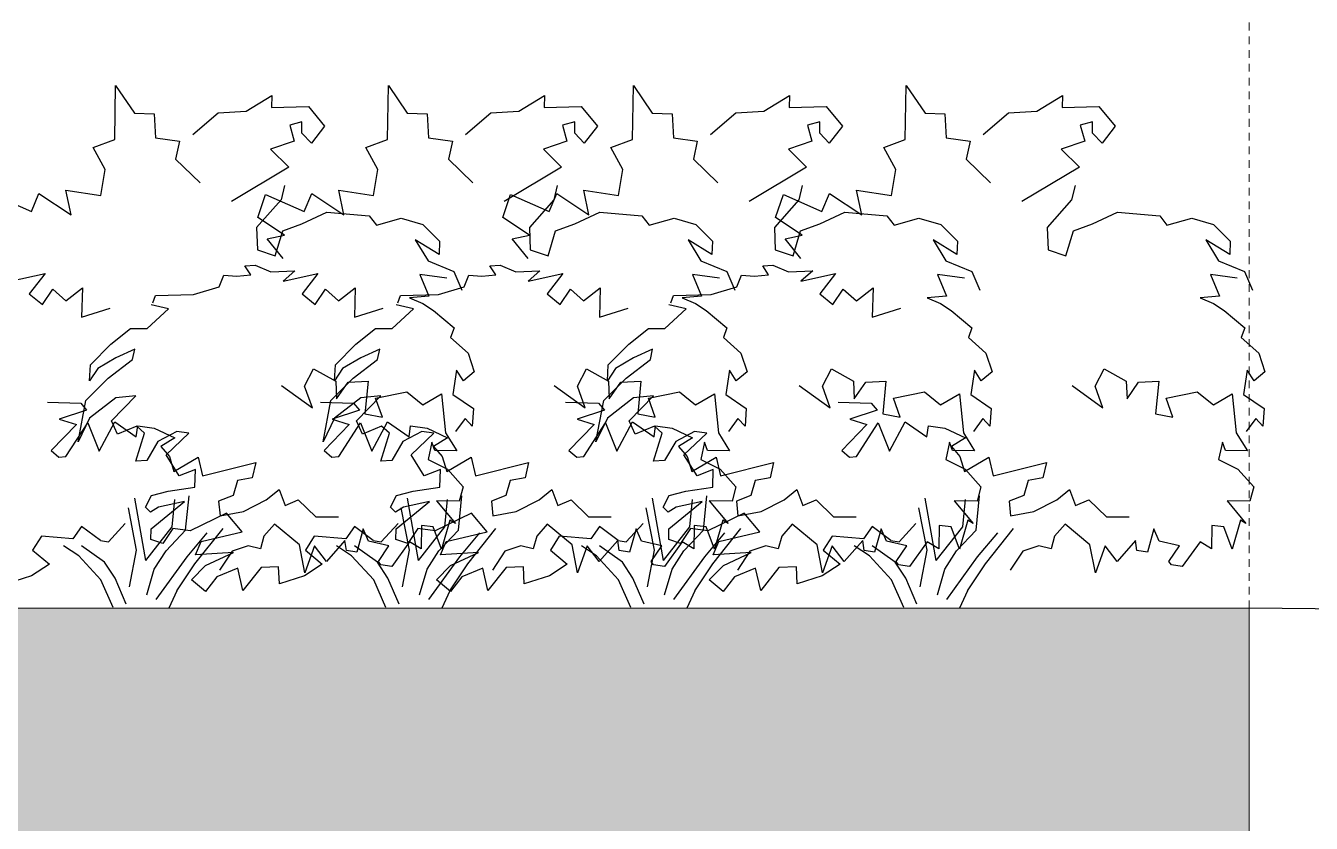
# Model space of a CAD drawing. Header units: millimetres. Extents: x 366 to 1555, y 702 to 1543.
# Drawn here: x 1043.45 to 1064.65, y 1403.75 to 1416.91 of the extents above; entities that cross this region are included whole.
import ezdxf

# ---------------------------------------------------------------- set-up
doc = ezdxf.new("R2010")
doc.units = ezdxf.units.MM
doc.linetypes.add('TRATTEGGIATA', pattern=[19.05, 12.7, -6.35])
for name, color, linetype, lineweight in [('1_CARTIGLIO', 7, 'Continuous', 9), ('6_ACQUEDOTTO', 152, 'Continuous', 30), ('6_SEZIONE MARCI', 30, 'Continuous', 30)]:
    doc.layers.add(name, color=color, linetype=linetype, lineweight=lineweight)
doc.layers.add('6_ERBA', color=92, linetype='Continuous')
doc.layers.add('PIANTE', color=96, linetype='Continuous')

msp = doc.modelspace()

# ---------------------------------------------------------------- hatches: boundary and pattern name
at = {"layer": '6_ERBA', "ltscale": 100, "transparency": 33554687}
h = msp.add_hatch(color=24, dxfattribs=at)
h.dxf.hatch_style = 1
h.paths.add_polyline_path([(1063.63088, 1407.30169), (1003.63088, 1407.30169), (1003.63088, 1399.00169), (1063.63088, 1399.00169)])

# ---------------------------------------------------------------- linework, layer by layer
at = {"layer": '1_CARTIGLIO', "linetype": 'TRATTEGGIATA', "ltscale": 0.01}
msp.add_lwpolyline([(1063.63088, 1407.30169), (1063.63088, 1459.00252)], dxfattribs=at)
at = {"layer": '1_CARTIGLIO', "ltscale": 100}
for points in [[(1063.63088, 1407.30169), (1003.63088, 1407.30169)], [(1063.63088, 1407.30169), (1063.63088, 1399.00169)]]:
    msp.add_lwpolyline(points, dxfattribs=at)
at = {"layer": '6_ACQUEDOTTO'}
msp.add_lwpolyline([(1063.63088, 1407.30169), (1063.63088, 1407.30169)], dxfattribs=at)
at = {"layer": '6_SEZIONE MARCI', "ltscale": 100}
msp.add_lwpolyline([(1093.63088, 1404.00169), (1093.63088, 1407.00169), (1063.63088, 1407.30169)], dxfattribs=at)
at = {"layer": 'PIANTE', "linetype": 'Continuous'}
for p, q in [((1044.91292, 1415.03253), (1044.92734, 1415.9284)), ((1044.92734, 1415.9284), (1045.23992, 1415.47131)), ((1049.41344, 1415.03253), (1049.42786, 1415.9284)), ((1049.42786, 1415.9284), (1049.74043, 1415.47131)), ((1053.455, 1415.03253), (1053.46942, 1415.9284)), ((1053.46942, 1415.9284), (1053.78199, 1415.47131)), ((1057.95552, 1415.03253), (1057.96994, 1415.9284)), ((1057.96994, 1415.9284), (1058.28251, 1415.47131)), ((1047.08244, 1415.50371), (1047.50403, 1415.76242)), ((1047.50403, 1415.76242), (1047.49909, 1415.56229)), ((1051.58295, 1415.50371), (1052.00455, 1415.76242)), ((1052.00455, 1415.76242), (1051.99961, 1415.56229)), ((1055.62452, 1415.50371), (1056.04611, 1415.76242)), ((1056.04611, 1415.76242), (1056.04117, 1415.56229)), ((1060.12503, 1415.50371), (1060.54663, 1415.76242)), ((1060.54663, 1415.76242), (1060.54168, 1415.56229)), ((1045.23992, 1415.47131), (1045.56691, 1415.45865)), ((1045.56691, 1415.45865), (1045.58823, 1415.06438)), ((1046.2002, 1415.11691), (1046.61825, 1415.47553)), ((1046.61825, 1415.47553), (1047.08244, 1415.50371)), ((1047.49909, 1415.56229), (1048.10835, 1415.57678)), ((1048.10835, 1415.57678), (1048.37549, 1415.25476)), ((1049.74043, 1415.47131), (1050.06742, 1415.45865)), ((1050.06742, 1415.45865), (1050.08875, 1415.06438)), ((1050.70071, 1415.11691), (1051.11877, 1415.47553)), ((1051.11877, 1415.47553), (1051.58295, 1415.50371)), ((1051.99961, 1415.56229), (1052.60886, 1415.57678)), ((1052.60886, 1415.57678), (1052.87601, 1415.25476)), ((1053.78199, 1415.47131), (1054.10899, 1415.45865)), ((1054.10899, 1415.45865), (1054.13031, 1415.06438)), ((1054.74228, 1415.11691), (1055.16033, 1415.47553)), ((1055.16033, 1415.47553), (1055.62452, 1415.50371)), ((1056.04117, 1415.56229), (1056.65043, 1415.57678)), ((1056.65043, 1415.57678), (1056.91757, 1415.25476)), ((1058.28251, 1415.47131), (1058.6095, 1415.45865)), ((1058.6095, 1415.45865), (1058.63083, 1415.06438)), ((1059.24279, 1415.11691), (1059.66085, 1415.47553)), ((1059.66085, 1415.47553), (1060.12503, 1415.50371)), ((1060.54168, 1415.56229), (1061.15094, 1415.57678)), ((1061.15094, 1415.57678), (1061.41809, 1415.25476)), ((1048.00195, 1415.32798), (1047.8008, 1415.26941)), ((1047.8008, 1415.26941), (1047.87264, 1415.00581)), ((1048.00195, 1415.1376), (1048.00195, 1415.32798)), ((1048.37549, 1415.25476), (1048.15998, 1414.97651)), ((1052.50246, 1415.32798), (1052.30132, 1415.26941)), ((1052.30132, 1415.26941), (1052.37315, 1415.00581)), ((1052.50246, 1415.1376), (1052.50246, 1415.32798)), ((1052.87601, 1415.25476), (1052.6605, 1414.97651)), ((1056.54402, 1415.32798), (1056.34288, 1415.26941)), ((1056.34288, 1415.26941), (1056.41472, 1415.00581)), ((1056.54402, 1415.1376), (1056.54402, 1415.32798)), ((1056.91757, 1415.25476), (1056.70206, 1414.97651)), ((1061.04454, 1415.32798), (1060.8434, 1415.26941)), ((1060.8434, 1415.26941), (1060.91523, 1415.00581)), ((1061.04454, 1415.1376), (1061.04454, 1415.32798)), ((1061.41809, 1415.25476), (1061.20258, 1414.97651)), ((1044.55696, 1414.90174), (1044.91292, 1415.03253)), ((1045.58823, 1415.06438), (1045.98289, 1415.00933)), ((1048.15998, 1414.97651), (1048.00195, 1415.1376)), ((1049.05747, 1414.90174), (1049.41344, 1415.03253)), ((1050.08875, 1415.06438), (1050.48341, 1415.00933)), ((1052.6605, 1414.97651), (1052.50246, 1415.1376)), ((1053.09903, 1414.90174), (1053.455, 1415.03253)), ((1054.13031, 1415.06438), (1054.52497, 1415.00933)), ((1056.70206, 1414.97651), (1056.54402, 1415.1376)), ((1057.59955, 1414.90174), (1057.95552, 1415.03253)), ((1058.63083, 1415.06438), (1059.02549, 1415.00933)), ((1061.20258, 1414.97651), (1061.04454, 1415.1376)), ((1044.75564, 1414.53891), (1044.55696, 1414.90174)), ((1045.98289, 1415.00933), (1045.91868, 1414.71291)), ((1047.87264, 1415.00581), (1047.48472, 1414.874)), ((1047.48472, 1414.874), (1047.78643, 1414.58112)), ((1049.25615, 1414.53891), (1049.05747, 1414.90174)), ((1050.48341, 1415.00933), (1050.4192, 1414.71291)), ((1052.37315, 1415.00581), (1051.98524, 1414.874)), ((1051.98524, 1414.874), (1052.28695, 1414.58112)), ((1053.29771, 1414.53891), (1053.09903, 1414.90174)), ((1054.52497, 1415.00933), (1054.46076, 1414.71291)), ((1056.41472, 1415.00581), (1056.0268, 1414.874)), ((1056.0268, 1414.874), (1056.32851, 1414.58112)), ((1057.79823, 1414.53891), (1057.59955, 1414.90174)), ((1059.02549, 1415.00933), (1058.96128, 1414.71291)), ((1060.91523, 1415.00581), (1060.52731, 1414.874)), ((1060.52731, 1414.874), (1060.82903, 1414.58112)), ((1045.91868, 1414.71291), (1046.32097, 1414.31752)), ((1050.4192, 1414.71291), (1050.82149, 1414.31752)), ((1054.46076, 1414.71291), (1054.86305, 1414.31752)), ((1058.96128, 1414.71291), (1059.36356, 1414.31752)), ((1044.6831, 1414.11249), (1044.75564, 1414.53891)), ((1047.78643, 1414.58112), (1046.83819, 1414.00998)), ((1049.18361, 1414.11249), (1049.25615, 1414.53891)), ((1052.28695, 1414.58112), (1051.33871, 1414.00998)), ((1053.22517, 1414.11249), (1053.29771, 1414.53891)), ((1056.32851, 1414.58112), (1055.38027, 1414.00998)), ((1057.72569, 1414.11249), (1057.79823, 1414.53891)), ((1060.82903, 1414.58112), (1059.88079, 1414.00998)), ((1044.19461, 1413.79032), (1044.10841, 1414.20036)), ((1044.10841, 1414.20036), (1044.6831, 1414.11249)), ((1047.7146, 1414.27358), (1047.65713, 1414.03928)), ((1048.69513, 1413.79032), (1048.60892, 1414.20036)), ((1048.60892, 1414.20036), (1049.18361, 1414.11249)), ((1052.21511, 1414.27358), (1052.15764, 1414.03928)), ((1052.73669, 1413.79032), (1052.65048, 1414.20036)), ((1052.65048, 1414.20036), (1053.22517, 1414.11249)), ((1056.25668, 1414.27358), (1056.19921, 1414.03928)), ((1057.2372, 1413.79032), (1057.151, 1414.20036)), ((1057.151, 1414.20036), (1057.72569, 1414.11249)), ((1060.75719, 1414.27358), (1060.69972, 1414.03928)), ((1042.90155, 1414.12714), (1043.53873, 1413.847)), ((1043.53873, 1413.847), (1043.6629, 1414.14232)), ((1043.6629, 1414.14232), (1044.19461, 1413.79032)), ((1047.65713, 1414.03928), (1047.25484, 1413.58529)), ((1047.27276, 1413.74638), (1047.40207, 1414.12714)), ((1047.40207, 1414.12714), (1048.03924, 1413.847)), ((1048.03924, 1413.847), (1048.16341, 1414.14232)), ((1048.16341, 1414.14232), (1048.69513, 1413.79032)), ((1051.31432, 1413.74638), (1051.44363, 1414.12714)), ((1051.44363, 1414.12714), (1052.0808, 1413.847)), ((1052.15764, 1414.03928), (1051.75536, 1413.58529)), ((1052.0808, 1413.847), (1052.20498, 1414.14232)), ((1052.20498, 1414.14232), (1052.73669, 1413.79032)), ((1056.19921, 1414.03928), (1055.79692, 1413.58529)), ((1055.81484, 1413.74638), (1055.94415, 1414.12714)), ((1055.94415, 1414.12714), (1056.58132, 1413.847)), ((1056.58132, 1413.847), (1056.70549, 1414.14232)), ((1056.70549, 1414.14232), (1057.2372, 1413.79032)), ((1060.69972, 1414.03928), (1060.29744, 1413.58529)), ((1048.00195, 1413.64387), (1048.41465, 1413.83855)), ((1048.41465, 1413.83855), (1049.11002, 1413.77527)), ((1049.11002, 1413.77527), (1049.23006, 1413.62339)), ((1052.50246, 1413.64387), (1052.91516, 1413.83855)), ((1052.91516, 1413.83855), (1053.61054, 1413.77527)), ((1053.61054, 1413.77527), (1053.73058, 1413.62339)), ((1056.54402, 1413.64387), (1056.95673, 1413.83855)), ((1056.95673, 1413.83855), (1057.6521, 1413.77527)), ((1057.6521, 1413.77527), (1057.77214, 1413.62339)), ((1061.04454, 1413.64387), (1061.45724, 1413.83855)), ((1061.45724, 1413.83855), (1062.15262, 1413.77527)), ((1062.15262, 1413.77527), (1062.27265, 1413.62339)), ((1047.25484, 1413.58529), (1047.2681, 1413.21415)), ((1047.71225, 1413.45463), (1047.27276, 1413.74638)), ((1047.68586, 1413.52672), (1048.00195, 1413.64387)), ((1049.23006, 1413.62339), (1049.63983, 1413.7373)), ((1049.63983, 1413.7373), (1049.99865, 1413.633)), ((1049.99865, 1413.633), (1050.27313, 1413.35759)), ((1051.75381, 1413.45463), (1051.31432, 1413.74638)), ((1051.75536, 1413.58529), (1051.76862, 1413.21415)), ((1052.18638, 1413.52672), (1052.50246, 1413.64387)), ((1053.73058, 1413.62339), (1054.14035, 1413.7373)), ((1054.14035, 1413.7373), (1054.49916, 1413.633)), ((1054.49916, 1413.633), (1054.77364, 1413.35759)), ((1055.79692, 1413.58529), (1055.81018, 1413.21415)), ((1056.25433, 1413.45463), (1055.81484, 1413.74638)), ((1056.22794, 1413.52672), (1056.54402, 1413.64387)), ((1057.77214, 1413.62339), (1058.18191, 1413.7373)), ((1058.18191, 1413.7373), (1058.54073, 1413.633)), ((1058.54073, 1413.633), (1058.81521, 1413.35759)), ((1060.29744, 1413.58529), (1060.3107, 1413.21415)), ((1060.72846, 1413.52672), (1061.04454, 1413.64387)), ((1062.27265, 1413.62339), (1062.68243, 1413.7373)), ((1062.68243, 1413.7373), (1063.04124, 1413.633)), ((1063.04124, 1413.633), (1063.31572, 1413.35759)), ((1047.4308, 1413.39492), (1047.71225, 1413.45463)), ((1047.69155, 1413.0707), (1047.4308, 1413.39492)), ((1047.56198, 1413.11711), (1047.68586, 1413.52672)), ((1050.26485, 1413.13821), (1049.87163, 1413.37869)), ((1049.87163, 1413.37869), (1050.08253, 1413.03447)), ((1050.27313, 1413.35759), (1050.26485, 1413.13821)), ((1051.47237, 1413.39492), (1051.75381, 1413.45463)), ((1051.73312, 1413.0707), (1051.47237, 1413.39492)), ((1052.0625, 1413.11711), (1052.18638, 1413.52672)), ((1054.76536, 1413.13821), (1054.37215, 1413.37869)), ((1054.37215, 1413.37869), (1054.58305, 1413.03447)), ((1054.77364, 1413.35759), (1054.76536, 1413.13821)), ((1055.97288, 1413.39492), (1056.25433, 1413.45463)), ((1056.23363, 1413.0707), (1055.97288, 1413.39492)), ((1056.10406, 1413.11711), (1056.22794, 1413.52672)), ((1058.80693, 1413.13821), (1058.41371, 1413.37869)), ((1058.41371, 1413.37869), (1058.62461, 1413.03447)), ((1058.81521, 1413.35759), (1058.80693, 1413.13821)), ((1060.60458, 1413.11711), (1060.72846, 1413.52672)), ((1063.30744, 1413.13821), (1062.91423, 1413.37869)), ((1062.91423, 1413.37869), (1063.12513, 1413.03447)), ((1063.31572, 1413.35759), (1063.30744, 1413.13821)), ((1047.2681, 1413.21415), (1047.56198, 1413.11711)), ((1051.76862, 1413.21415), (1052.0625, 1413.11711)), ((1055.81018, 1413.21415), (1056.10406, 1413.11711)), ((1060.3107, 1413.21415), (1060.60458, 1413.11711)), ((1047.0624, 1412.95257), (1047.23004, 1412.96101)), ((1047.1576, 1412.80491), (1047.0624, 1412.95257)), ((1047.23004, 1412.96101), (1047.48831, 1412.85307)), ((1050.08253, 1413.03447), (1050.50906, 1412.85975)), ((1051.10396, 1412.95257), (1051.2716, 1412.96101)), ((1051.19916, 1412.80491), (1051.10396, 1412.95257)), ((1051.2716, 1412.96101), (1051.52987, 1412.85307)), ((1054.58305, 1413.03447), (1055.00957, 1412.85975)), ((1055.60448, 1412.95257), (1055.77212, 1412.96101)), ((1055.69968, 1412.80491), (1055.60448, 1412.95257)), ((1055.77212, 1412.96101), (1056.03039, 1412.85307)), ((1058.62461, 1413.03447), (1059.05114, 1412.85975)), ((1063.12513, 1413.03447), (1063.55165, 1412.85975)), ((1043.19104, 1412.69943), (1043.76362, 1412.82379)), ((1043.76362, 1412.82379), (1043.50501, 1412.48696)), ((1046.63607, 1412.60661), (1046.71247, 1412.79449)), ((1046.71247, 1412.79449), (1046.92798, 1412.77985)), ((1046.92798, 1412.77985), (1047.1576, 1412.80491)), ((1047.48831, 1412.85307), (1047.88609, 1412.86819)), ((1047.88609, 1412.86819), (1047.69155, 1412.69943)), ((1047.69155, 1412.69943), (1048.26414, 1412.82379)), ((1048.26414, 1412.82379), (1048.00553, 1412.48696)), ((1050.39012, 1412.74946), (1049.94614, 1412.80912)), ((1049.94614, 1412.80912), (1050.09514, 1412.45051)), ((1050.50906, 1412.85975), (1050.64178, 1412.54995)), ((1050.67763, 1412.60661), (1050.75403, 1412.79449)), ((1050.75403, 1412.79449), (1050.96955, 1412.77985)), ((1050.96955, 1412.77985), (1051.19916, 1412.80491)), ((1051.52987, 1412.85307), (1051.92765, 1412.86819)), ((1051.92765, 1412.86819), (1051.73312, 1412.69943)), ((1051.73312, 1412.69943), (1052.3057, 1412.82379)), ((1052.3057, 1412.82379), (1052.04709, 1412.48696)), ((1054.89063, 1412.74946), (1054.44665, 1412.80912)), ((1054.44665, 1412.80912), (1054.59566, 1412.45051)), ((1055.00957, 1412.85975), (1055.14229, 1412.54995)), ((1055.17815, 1412.60661), (1055.25455, 1412.79449)), ((1055.25455, 1412.79449), (1055.47006, 1412.77985)), ((1055.47006, 1412.77985), (1055.69968, 1412.80491)), ((1056.03039, 1412.85307), (1056.42817, 1412.86819)), ((1056.42817, 1412.86819), (1056.23363, 1412.69943)), ((1056.23363, 1412.69943), (1056.80622, 1412.82379)), ((1056.80622, 1412.82379), (1056.54761, 1412.48696)), ((1058.9322, 1412.74946), (1058.48821, 1412.80912)), ((1058.48821, 1412.80912), (1058.63722, 1412.45051)), ((1059.05114, 1412.85975), (1059.18386, 1412.54995)), ((1063.43271, 1412.74946), (1062.98873, 1412.80912)), ((1062.98873, 1412.80912), (1063.13774, 1412.45051)), ((1063.55165, 1412.85975), (1063.68437, 1412.54995)), ((1043.50501, 1412.48696), (1043.72052, 1412.31123)), ((1043.72052, 1412.31123), (1043.89055, 1412.56442)), ((1043.89055, 1412.56442), (1044.10579, 1412.37456)), ((1044.10579, 1412.37456), (1044.38142, 1412.58947)), ((1044.38142, 1412.58947), (1044.36705, 1412.1062)), ((1045.58886, 1412.45895), (1046.21387, 1412.48004)), ((1046.21387, 1412.48004), (1046.63607, 1412.60661)), ((1048.00553, 1412.48696), (1048.22104, 1412.31123)), ((1048.22104, 1412.31123), (1048.39107, 1412.56442)), ((1048.39107, 1412.56442), (1048.6063, 1412.37456)), ((1048.6063, 1412.37456), (1048.88194, 1412.58947)), ((1048.88194, 1412.58947), (1048.86757, 1412.1062)), ((1049.63042, 1412.45895), (1050.25544, 1412.48004)), ((1050.25544, 1412.48004), (1050.67763, 1412.60661)), ((1052.04709, 1412.48696), (1052.2626, 1412.31123)), ((1052.2626, 1412.31123), (1052.43263, 1412.56442)), ((1052.43263, 1412.56442), (1052.64787, 1412.37456)), ((1052.64787, 1412.37456), (1052.9235, 1412.58947)), ((1052.9235, 1412.58947), (1052.90913, 1412.1062)), ((1054.13094, 1412.45895), (1054.75595, 1412.48004)), ((1054.75595, 1412.48004), (1055.17815, 1412.60661)), ((1056.54761, 1412.48696), (1056.76312, 1412.31123)), ((1056.76312, 1412.31123), (1056.93315, 1412.56442)), ((1056.93315, 1412.56442), (1057.14838, 1412.37456)), ((1057.14838, 1412.37456), (1057.42402, 1412.58947)), ((1057.42402, 1412.58947), (1057.40965, 1412.1062)), ((1045.79996, 1412.24378), (1045.51436, 1412.30495)), ((1045.54333, 1412.34081), (1045.58886, 1412.45895)), ((1049.84152, 1412.24378), (1049.55592, 1412.30495)), ((1049.58489, 1412.34081), (1049.63042, 1412.45895)), ((1050.09514, 1412.45051), (1049.77643, 1412.42098)), ((1049.77643, 1412.42098), (1049.9958, 1412.32816)), ((1049.9958, 1412.32816), (1050.17172, 1412.21424)), ((1054.34204, 1412.24378), (1054.05644, 1412.30495)), ((1054.08541, 1412.34081), (1054.13094, 1412.45895)), ((1054.59566, 1412.45051), (1054.27694, 1412.42098)), ((1054.27694, 1412.42098), (1054.49632, 1412.32816)), ((1054.49632, 1412.32816), (1054.67223, 1412.21424)), ((1058.63722, 1412.45051), (1058.31851, 1412.42098)), ((1058.31851, 1412.42098), (1058.53788, 1412.32816)), ((1058.53788, 1412.32816), (1058.7138, 1412.21424)), ((1063.13774, 1412.45051), (1062.81902, 1412.42098)), ((1062.81902, 1412.42098), (1063.0384, 1412.32816)), ((1063.0384, 1412.32816), (1063.21431, 1412.21424)), ((1044.36705, 1412.1062), (1044.84117, 1412.25265)), ((1045.44815, 1411.91583), (1045.79996, 1412.24378)), ((1048.86757, 1412.1062), (1049.34169, 1412.25265)), ((1049.48971, 1411.91583), (1049.84152, 1412.24378)), ((1050.17172, 1412.21424), (1050.5132, 1411.92946)), ((1052.90913, 1412.1062), (1053.38325, 1412.25265)), ((1053.99023, 1411.91583), (1054.34204, 1412.24378)), ((1054.67223, 1412.21424), (1055.01371, 1411.92946)), ((1057.40965, 1412.1062), (1057.88377, 1412.25265)), ((1058.7138, 1412.21424), (1059.05528, 1411.92946)), ((1063.21431, 1412.21424), (1063.55579, 1411.92946)), ((1044.85209, 1411.65945), (1045.17495, 1411.91891)), ((1045.17495, 1411.91891), (1045.44815, 1411.91583)), ((1048.89366, 1411.65945), (1049.21651, 1411.91891)), ((1049.21651, 1411.91891), (1049.48971, 1411.91583)), ((1050.5132, 1411.92946), (1050.45525, 1411.76703)), ((1053.39417, 1411.65945), (1053.71703, 1411.91891)), ((1053.71703, 1411.91891), (1053.99023, 1411.91583)), ((1055.01371, 1411.92946), (1054.95577, 1411.76703)), ((1059.05528, 1411.92946), (1058.99733, 1411.76703)), ((1063.55579, 1411.92946), (1063.49785, 1411.76703)), ((1044.51268, 1411.3156), (1044.85209, 1411.65945)), ((1048.55424, 1411.3156), (1048.89366, 1411.65945)), ((1050.45525, 1411.76703), (1050.74499, 1411.50967)), ((1053.05476, 1411.3156), (1053.39417, 1411.65945)), ((1054.95577, 1411.76703), (1055.2455, 1411.50967)), ((1058.99733, 1411.76703), (1059.28707, 1411.50967)), ((1063.49785, 1411.76703), (1063.78758, 1411.50967)), ((1044.93074, 1411.43373), (1044.63241, 1411.2575)), ((1045.24531, 1411.57717), (1044.93074, 1411.43373)), ((1045.20806, 1411.40842), (1045.24531, 1411.57717)), ((1048.9723, 1411.43373), (1048.67397, 1411.2575)), ((1049.28687, 1411.57717), (1048.9723, 1411.43373)), ((1049.24962, 1411.40842), (1049.28687, 1411.57717)), ((1050.74499, 1411.50967), (1050.84433, 1411.20168)), ((1053.47282, 1411.43373), (1053.17449, 1411.2575)), ((1053.78739, 1411.57717), (1053.47282, 1411.43373)), ((1053.75014, 1411.40842), (1053.78739, 1411.57717)), ((1055.2455, 1411.50967), (1055.34484, 1411.20168)), ((1059.28707, 1411.50967), (1059.38641, 1411.20168)), ((1063.78758, 1411.50967), (1063.88692, 1411.20168)), ((1044.49991, 1411.05181), (1044.51268, 1411.3156)), ((1044.63241, 1411.2575), (1044.49991, 1411.05181)), ((1044.80656, 1411.09621), (1045.20806, 1411.40842)), ((1048.04626, 1410.96542), (1048.19527, 1411.25231)), ((1048.19527, 1411.25231), (1048.55952, 1411.0498)), ((1048.54147, 1411.05181), (1048.55424, 1411.3156)), ((1048.67397, 1411.2575), (1048.54147, 1411.05181)), ((1048.84812, 1411.09621), (1049.24962, 1411.40842)), ((1050.55459, 1411.227), (1050.4925, 1410.82619)), ((1050.66635, 1411.05402), (1050.55459, 1411.227)), ((1052.54678, 1410.96542), (1052.69579, 1411.25231)), ((1052.69579, 1411.25231), (1053.06003, 1411.0498)), ((1053.04199, 1411.05181), (1053.05476, 1411.3156)), ((1053.17449, 1411.2575), (1053.04199, 1411.05181)), ((1053.34864, 1411.09621), (1053.75014, 1411.40842)), ((1055.05511, 1411.227), (1054.99302, 1410.82619)), ((1055.16686, 1411.05402), (1055.05511, 1411.227)), ((1056.58834, 1410.96542), (1056.73735, 1411.25231)), ((1056.73735, 1411.25231), (1057.10159, 1411.0498)), ((1059.09667, 1411.227), (1059.03458, 1410.82619)), ((1059.20842, 1411.05402), (1059.09667, 1411.227)), ((1061.08886, 1410.96542), (1061.23787, 1411.25231)), ((1061.23787, 1411.25231), (1061.60211, 1411.0498)), ((1063.59719, 1411.227), (1063.5351, 1410.82619)), ((1063.70894, 1411.05402), (1063.59719, 1411.227)), ((1044.43818, 1410.72916), (1044.80656, 1411.09621)), ((1048.47974, 1410.72916), (1048.84812, 1411.09621)), ((1048.55952, 1411.0498), (1048.57258, 1410.75435)), ((1048.57258, 1410.75435), (1048.76233, 1411.03293)), ((1048.76233, 1411.03293), (1049.09347, 1411.04558)), ((1049.09347, 1411.04558), (1049.04173, 1410.51188)), ((1050.84433, 1411.20168), (1050.66635, 1411.05402)), ((1052.98025, 1410.72916), (1053.34864, 1411.09621)), ((1053.06003, 1411.0498), (1053.07309, 1410.75435)), ((1053.07309, 1410.75435), (1053.26285, 1411.03293)), ((1053.26285, 1411.03293), (1053.59399, 1411.04558)), ((1053.59399, 1411.04558), (1053.54224, 1410.51188)), ((1055.34484, 1411.20168), (1055.16686, 1411.05402)), ((1057.10159, 1411.0498), (1057.11466, 1410.75435)), ((1057.11466, 1410.75435), (1057.30441, 1411.03293)), ((1057.30441, 1411.03293), (1057.63555, 1411.04558)), ((1057.63555, 1411.04558), (1057.58381, 1410.51188)), ((1059.38641, 1411.20168), (1059.20842, 1411.05402)), ((1061.60211, 1411.0498), (1061.61517, 1410.75435)), ((1061.61517, 1410.75435), (1061.80493, 1411.03293)), ((1061.80493, 1411.03293), (1062.13606, 1411.04558)), ((1062.13606, 1411.04558), (1062.08432, 1410.51188)), ((1063.88692, 1411.20168), (1063.70894, 1411.05402)), ((1044.85909, 1410.39281), (1045.26187, 1410.8051)), ((1045.26187, 1410.8051), (1044.93092, 1410.77356)), ((1047.66546, 1410.97808), (1048.17458, 1410.61103)), ((1048.17458, 1410.61103), (1048.04626, 1410.96542)), ((1048.90065, 1410.39281), (1049.30343, 1410.8051)), ((1049.30343, 1410.8051), (1048.97249, 1410.77356)), ((1049.21764, 1410.76713), (1049.7309, 1410.8726)), ((1049.7309, 1410.8726), (1049.9958, 1410.65743)), ((1049.9958, 1410.65743), (1050.30624, 1410.83885)), ((1050.30624, 1410.83885), (1050.37246, 1410.19757)), ((1050.4925, 1410.82619), (1050.83191, 1410.59837)), ((1052.16598, 1410.97808), (1052.67509, 1410.61103)), ((1052.67509, 1410.61103), (1052.54678, 1410.96542)), ((1053.40117, 1410.39281), (1053.80395, 1410.8051)), ((1053.80395, 1410.8051), (1053.473, 1410.77356)), ((1053.71816, 1410.76713), (1054.23141, 1410.8726)), ((1054.23141, 1410.8726), (1054.49632, 1410.65743)), ((1054.49632, 1410.65743), (1054.80676, 1410.83885)), ((1054.80676, 1410.83885), (1054.87298, 1410.19757)), ((1054.99302, 1410.82619), (1055.33243, 1410.59837)), ((1056.20754, 1410.97808), (1056.71665, 1410.61103)), ((1056.71665, 1410.61103), (1056.58834, 1410.96542)), ((1057.75972, 1410.76713), (1058.27298, 1410.8726)), ((1058.27298, 1410.8726), (1058.53788, 1410.65743)), ((1058.53788, 1410.65743), (1058.84832, 1410.83885)), ((1058.84832, 1410.83885), (1058.91454, 1410.19757)), ((1059.03458, 1410.82619), (1059.37399, 1410.59837)), ((1060.70806, 1410.97808), (1061.21717, 1410.61103)), ((1061.21717, 1410.61103), (1061.08886, 1410.96542)), ((1062.26024, 1410.76713), (1062.77349, 1410.8726)), ((1062.77349, 1410.8726), (1063.0384, 1410.65743)), ((1063.0384, 1410.65743), (1063.34884, 1410.83885)), ((1063.34884, 1410.83885), (1063.41506, 1410.19757)), ((1063.5351, 1410.82619), (1063.87451, 1410.59837)), ((1043.80669, 1410.70034), (1044.35265, 1410.6857)), ((1044.30986, 1410.0499), (1044.43818, 1410.72916)), ((1044.35265, 1410.6857), (1044.44934, 1410.56884)), ((1044.93092, 1410.77356), (1044.49991, 1410.43674)), ((1048.3072, 1410.70034), (1048.85316, 1410.6857)), ((1048.35143, 1410.0499), (1048.47974, 1410.72916)), ((1048.97249, 1410.77356), (1048.54147, 1410.43674)), ((1048.85316, 1410.6857), (1048.94985, 1410.56884)), ((1049.3294, 1410.45492), (1049.21764, 1410.76713)), ((1050.83191, 1410.59837), (1050.81122, 1410.30726)), ((1052.34877, 1410.70034), (1052.89473, 1410.6857)), ((1052.85194, 1410.0499), (1052.98025, 1410.72916)), ((1052.89473, 1410.6857), (1052.99142, 1410.56884)), ((1053.473, 1410.77356), (1053.04199, 1410.43674)), ((1053.82992, 1410.45492), (1053.71816, 1410.76713)), ((1055.33243, 1410.59837), (1055.31173, 1410.30726)), ((1056.84928, 1410.70034), (1057.39524, 1410.6857)), ((1057.39524, 1410.6857), (1057.49193, 1410.56884)), ((1057.87148, 1410.45492), (1057.75972, 1410.76713)), ((1059.37399, 1410.59837), (1059.3533, 1410.30726)), ((1062.37199, 1410.45492), (1062.26024, 1410.76713)), ((1063.87451, 1410.59837), (1063.85381, 1410.30726)), ((1044.44934, 1410.56884), (1043.99817, 1410.42117)), ((1043.99817, 1410.42117), (1044.28081, 1410.33423)), ((1044.1084, 1409.80703), (1044.46759, 1410.36352)), ((1044.49991, 1410.43674), (1044.30986, 1410.0499)), ((1044.46759, 1410.36352), (1044.65436, 1409.8949)), ((1044.65436, 1409.8949), (1044.91297, 1410.37816)), ((1044.95966, 1410.17314), (1044.85909, 1410.39281)), ((1044.91297, 1410.37816), (1045.26889, 1410.13006)), ((1048.54147, 1410.43674), (1048.35143, 1410.0499)), ((1048.94985, 1410.56884), (1048.49869, 1410.42117)), ((1048.49869, 1410.42117), (1048.78133, 1410.33423)), ((1048.60892, 1409.80703), (1048.9681, 1410.36352)), ((1049.00122, 1410.17314), (1048.90065, 1410.39281)), ((1048.9681, 1410.36352), (1049.15488, 1409.8949)), ((1049.04173, 1410.51188), (1049.3294, 1410.45492)), ((1049.15488, 1409.8949), (1049.41349, 1410.37816)), ((1049.41349, 1410.37816), (1049.7694, 1410.13006)), ((1050.69532, 1410.43172), (1050.53803, 1410.21866)), ((1050.81122, 1410.30726), (1050.69532, 1410.43172)), ((1052.99142, 1410.56884), (1052.54025, 1410.42117)), ((1052.54025, 1410.42117), (1052.82289, 1410.33423)), ((1052.65048, 1409.80703), (1053.00967, 1410.36352)), ((1053.04199, 1410.43674), (1052.85194, 1410.0499)), ((1053.00967, 1410.36352), (1053.19644, 1409.8949)), ((1053.19644, 1409.8949), (1053.45505, 1410.37816)), ((1053.50174, 1410.17314), (1053.40117, 1410.39281)), ((1053.45505, 1410.37816), (1053.81097, 1410.13006)), ((1053.54224, 1410.51188), (1053.82992, 1410.45492)), ((1055.19584, 1410.43172), (1055.03855, 1410.21866)), ((1055.31173, 1410.30726), (1055.19584, 1410.43172)), ((1057.49193, 1410.56884), (1057.04077, 1410.42117)), ((1057.04077, 1410.42117), (1057.3234, 1410.33423)), ((1057.151, 1409.80703), (1057.51018, 1410.36352)), ((1057.51018, 1410.36352), (1057.69695, 1409.8949)), ((1057.58381, 1410.51188), (1057.87148, 1410.45492)), ((1057.69695, 1409.8949), (1057.95557, 1410.37816)), ((1057.95557, 1410.37816), (1058.31148, 1410.13006)), ((1059.2374, 1410.43172), (1059.08011, 1410.21866)), ((1059.3533, 1410.30726), (1059.2374, 1410.43172)), ((1062.08432, 1410.51188), (1062.37199, 1410.45492)), ((1063.73792, 1410.43172), (1063.58063, 1410.21866)), ((1063.85381, 1410.30726), (1063.73792, 1410.43172)), ((1044.28081, 1410.33423), (1043.86572, 1409.90224)), ((1045.27574, 1410.30494), (1044.95966, 1410.17314)), ((1045.26187, 1409.72926), (1045.40505, 1410.18778)), ((1045.26889, 1410.13006), (1045.29372, 1410.31147)), ((1045.40505, 1410.18778), (1045.27574, 1410.30494)), ((1045.29372, 1410.31147), (1045.56691, 1410.27351)), ((1045.56691, 1410.27351), (1045.90432, 1410.11456)), ((1045.93664, 1410.21708), (1045.62624, 1410.05339)), ((1045.76271, 1409.83473), (1046.13778, 1410.18778)), ((1046.13778, 1410.18778), (1045.93664, 1410.21708)), ((1048.78133, 1410.33423), (1048.36623, 1409.90224)), ((1049.3173, 1410.30494), (1049.00122, 1410.17314)), ((1049.30343, 1409.72926), (1049.44661, 1410.18778)), ((1049.44661, 1410.18778), (1049.3173, 1410.30494)), ((1049.9782, 1410.21708), (1049.66781, 1410.05339)), ((1049.7694, 1410.13006), (1049.79424, 1410.31147)), ((1049.79424, 1410.31147), (1050.06742, 1410.27351)), ((1049.80427, 1409.83473), (1050.17934, 1410.18778)), ((1050.17934, 1410.18778), (1049.9782, 1410.21708)), ((1050.06742, 1410.27351), (1050.40483, 1410.11456)), ((1050.37246, 1410.19757), (1050.55789, 1409.89931)), ((1052.82289, 1410.33423), (1052.4078, 1409.90224)), ((1053.81782, 1410.30494), (1053.50174, 1410.17314)), ((1053.80395, 1409.72926), (1053.94713, 1410.18778)), ((1053.81097, 1410.13006), (1053.8358, 1410.31147)), ((1053.94713, 1410.18778), (1053.81782, 1410.30494)), ((1053.8358, 1410.31147), (1054.10899, 1410.27351)), ((1054.10899, 1410.27351), (1054.4464, 1410.11456)), ((1054.47872, 1410.21708), (1054.16832, 1410.05339)), ((1054.30478, 1409.83473), (1054.67986, 1410.18778)), ((1054.67986, 1410.18778), (1054.47872, 1410.21708)), ((1054.87298, 1410.19757), (1055.05841, 1409.89931)), ((1057.3234, 1410.33423), (1056.90831, 1409.90224)), ((1058.31148, 1410.13006), (1058.33632, 1410.31147)), ((1058.33632, 1410.31147), (1058.6095, 1410.27351)), ((1058.6095, 1410.27351), (1058.94691, 1410.11456)), ((1058.91454, 1410.19757), (1059.09997, 1409.89931)), ((1063.41506, 1410.19757), (1063.60049, 1409.89931)), ((1045.62624, 1410.05339), (1045.44399, 1409.73769)), ((1045.90432, 1410.11456), (1045.67444, 1409.96812)), ((1045.67444, 1409.96812), (1045.81526, 1409.80519)), ((1049.66781, 1410.05339), (1049.48555, 1409.73769)), ((1050.14481, 1410.04146), (1050.08253, 1409.7568)), ((1050.19448, 1409.90224), (1050.14481, 1410.04146)), ((1050.40483, 1410.11456), (1050.17495, 1409.96812)), ((1050.17495, 1409.96812), (1050.31577, 1409.80519)), ((1054.16832, 1410.05339), (1053.98607, 1409.73769)), ((1054.4464, 1410.11456), (1054.21652, 1409.96812)), ((1054.21652, 1409.96812), (1054.35734, 1409.80519)), ((1054.64533, 1410.04146), (1054.58305, 1409.7568)), ((1054.695, 1409.90224), (1054.64533, 1410.04146)), ((1058.68689, 1410.04146), (1058.62461, 1409.7568)), ((1058.73656, 1409.90224), (1058.68689, 1410.04146)), ((1058.94691, 1410.11456), (1058.71703, 1409.96812)), ((1058.71703, 1409.96812), (1058.85785, 1409.80519)), ((1063.18741, 1410.04146), (1063.12513, 1409.7568)), ((1063.23708, 1409.90224), (1063.18741, 1410.04146)), ((1043.86572, 1409.90224), (1043.99347, 1409.79239)), ((1043.99347, 1409.79239), (1044.1084, 1409.80703)), ((1045.44399, 1409.73769), (1045.26187, 1409.72926)), ((1045.97794, 1409.48877), (1045.76271, 1409.83473)), ((1045.81526, 1409.80519), (1045.88976, 1409.5605)), ((1045.88976, 1409.5605), (1046.29223, 1409.79239)), ((1046.29223, 1409.79239), (1046.36407, 1409.48485)), ((1048.36623, 1409.90224), (1048.49398, 1409.79239)), ((1048.49398, 1409.79239), (1048.60892, 1409.80703)), ((1049.48555, 1409.73769), (1049.30343, 1409.72926)), ((1050.0195, 1409.48877), (1049.80427, 1409.83473)), ((1050.08253, 1409.7568), (1050.40144, 1409.59425)), ((1050.55789, 1409.89931), (1050.19448, 1409.90224)), ((1050.31577, 1409.80519), (1050.39028, 1409.5605)), ((1050.39028, 1409.5605), (1050.79275, 1409.79239)), ((1050.79275, 1409.79239), (1050.86459, 1409.48485)), ((1052.4078, 1409.90224), (1052.53555, 1409.79239)), ((1052.53555, 1409.79239), (1052.65048, 1409.80703)), ((1053.98607, 1409.73769), (1053.80395, 1409.72926)), ((1054.52002, 1409.48877), (1054.30478, 1409.83473)), ((1054.35734, 1409.80519), (1054.43184, 1409.5605)), ((1054.43184, 1409.5605), (1054.83431, 1409.79239)), ((1054.58305, 1409.7568), (1054.90196, 1409.59425)), ((1055.05841, 1409.89931), (1054.695, 1409.90224)), ((1054.83431, 1409.79239), (1054.90615, 1409.48485)), ((1056.90831, 1409.90224), (1057.03606, 1409.79239)), ((1057.03606, 1409.79239), (1057.151, 1409.80703)), ((1058.62461, 1409.7568), (1058.94352, 1409.59425)), ((1059.09997, 1409.89931), (1058.73656, 1409.90224)), ((1058.85785, 1409.80519), (1058.93236, 1409.5605)), ((1058.93236, 1409.5605), (1059.33483, 1409.79239)), ((1059.33483, 1409.79239), (1059.40667, 1409.48485)), ((1063.12513, 1409.7568), (1063.44404, 1409.59425)), ((1063.60049, 1409.89931), (1063.23708, 1409.90224)), ((1046.24699, 1409.59003), (1045.97794, 1409.48877)), ((1046.23664, 1409.29892), (1046.24699, 1409.59003)), ((1046.36407, 1409.48485), (1047.24048, 1409.70452)), ((1047.24048, 1409.70452), (1047.18301, 1409.45557)), ((1050.28855, 1409.59003), (1050.0195, 1409.48877)), ((1050.2782, 1409.29892), (1050.28855, 1409.59003)), ((1050.40144, 1409.59425), (1050.66221, 1409.30314)), ((1050.86459, 1409.48485), (1051.74099, 1409.70452)), ((1051.74099, 1409.70452), (1051.68352, 1409.45557)), ((1054.78906, 1409.59003), (1054.52002, 1409.48877)), ((1054.77872, 1409.29892), (1054.78906, 1409.59003)), ((1054.90196, 1409.59425), (1055.16272, 1409.30314)), ((1054.90615, 1409.48485), (1055.78256, 1409.70452)), ((1055.78256, 1409.70452), (1055.72509, 1409.45557)), ((1058.94352, 1409.59425), (1059.20429, 1409.30314)), ((1059.40667, 1409.48485), (1060.28307, 1409.70452)), ((1060.28307, 1409.70452), (1060.2256, 1409.45557)), ((1063.44404, 1409.59425), (1063.7048, 1409.30314)), ((1045.79297, 1409.2359), (1046.23664, 1409.29892)), ((1046.93876, 1409.41163), (1046.8666, 1409.16391)), ((1047.18301, 1409.45557), (1046.93876, 1409.41163)), ((1049.83453, 1409.2359), (1050.2782, 1409.29892)), ((1050.66221, 1409.30314), (1050.59805, 1409.06688)), ((1051.43928, 1409.41163), (1051.36712, 1409.16391)), ((1051.68352, 1409.45557), (1051.43928, 1409.41163)), ((1054.33504, 1409.2359), (1054.77872, 1409.29892)), ((1055.16272, 1409.30314), (1055.09857, 1409.06688)), ((1055.48084, 1409.41163), (1055.40868, 1409.16391)), ((1055.72509, 1409.45557), (1055.48084, 1409.41163)), ((1059.20429, 1409.30314), (1059.14013, 1409.06688)), ((1059.98136, 1409.41163), (1059.9092, 1409.16391)), ((1060.2256, 1409.45557), (1059.98136, 1409.41163)), ((1063.7048, 1409.30314), (1063.64065, 1409.06688)), ((1045.42499, 1408.09042), (1045.24302, 1409.11551)), ((1045.41941, 1408.9723), (1045.51998, 1409.16267)), ((1045.51998, 1409.16267), (1045.79297, 1409.2359)), ((1045.86079, 1408.64286), (1045.90513, 1409.09876)), ((1046.08395, 1408.58824), (1046.13987, 1409.15827)), ((1046.8666, 1409.16391), (1046.62653, 1409.06688)), ((1047.03631, 1408.89811), (1047.41289, 1409.08946)), ((1047.41289, 1409.08946), (1047.62407, 1409.26094)), ((1047.62407, 1409.26094), (1047.72341, 1408.99515)), ((1047.72341, 1408.99515), (1047.94278, 1409.09219)), ((1047.94278, 1409.09219), (1048.23182, 1408.81121)), ((1049.46098, 1408.9723), (1049.56155, 1409.16267)), ((1049.56155, 1409.16267), (1049.83453, 1409.2359)), ((1049.92551, 1408.09042), (1049.74353, 1409.11551)), ((1050.36131, 1408.64286), (1050.40565, 1409.09876)), ((1050.58446, 1408.58824), (1050.64038, 1409.15827)), ((1051.36712, 1409.16391), (1051.12705, 1409.06688)), ((1051.53683, 1408.89811), (1051.9134, 1409.08946)), ((1051.9134, 1409.08946), (1052.12458, 1409.26094)), ((1052.12458, 1409.26094), (1052.22392, 1408.99515)), ((1052.22392, 1408.99515), (1052.4433, 1409.09219)), ((1052.4433, 1409.09219), (1052.73234, 1408.81121)), ((1053.96707, 1408.09042), (1053.7851, 1409.11551)), ((1053.96149, 1408.9723), (1054.06206, 1409.16267)), ((1054.06206, 1409.16267), (1054.33504, 1409.2359)), ((1054.40287, 1408.64286), (1054.44721, 1409.09876)), ((1054.62602, 1408.58824), (1054.68195, 1409.15827)), ((1055.40868, 1409.16391), (1055.16861, 1409.06688)), ((1055.57839, 1408.89811), (1055.95497, 1409.08946)), ((1055.95497, 1409.08946), (1056.16615, 1409.26094)), ((1056.16615, 1409.26094), (1056.26549, 1408.99515)), ((1056.26549, 1408.99515), (1056.48486, 1409.09219)), ((1056.48486, 1409.09219), (1056.7739, 1408.81121)), ((1058.46759, 1408.09042), (1058.28561, 1409.11551)), ((1058.90338, 1408.64286), (1058.94773, 1409.09876)), ((1059.12654, 1408.58824), (1059.18246, 1409.15827)), ((1059.9092, 1409.16391), (1059.66913, 1409.06688)), ((1060.0789, 1408.89811), (1060.45548, 1409.08946)), ((1060.45548, 1409.08946), (1060.66666, 1409.26094)), ((1060.66666, 1409.26094), (1060.766, 1408.99515)), ((1060.766, 1408.99515), (1060.98538, 1409.09219)), ((1060.98538, 1409.09219), (1061.27442, 1408.81121)), ((1045.13323, 1408.95875), (1045.26889, 1408.26104)), ((1045.50401, 1408.88757), (1045.41941, 1408.9723)), ((1045.63492, 1408.9723), (1045.50401, 1408.88757)), ((1045.51436, 1408.61122), (1046.06486, 1409.06265)), ((1046.06486, 1409.06265), (1045.63492, 1408.9723)), ((1046.62653, 1409.06688), (1046.65142, 1408.82586)), ((1046.65142, 1408.82586), (1047.03631, 1408.89811)), ((1049.54557, 1408.88757), (1049.46098, 1408.9723)), ((1049.67649, 1408.9723), (1049.54557, 1408.88757)), ((1049.55592, 1408.61122), (1050.10643, 1409.06265)), ((1049.63375, 1408.95875), (1049.7694, 1408.26104)), ((1050.10643, 1409.06265), (1049.67649, 1408.9723)), ((1050.59805, 1409.06688), (1050.22235, 1409.07276)), ((1050.22235, 1409.07276), (1050.53389, 1408.69982)), ((1051.12705, 1409.06688), (1051.15193, 1408.82586)), ((1051.15193, 1408.82586), (1051.53683, 1408.89811)), ((1053.67531, 1408.95875), (1053.81097, 1408.26104)), ((1054.04609, 1408.88757), (1053.96149, 1408.9723)), ((1054.177, 1408.9723), (1054.04609, 1408.88757)), ((1054.05644, 1408.61122), (1054.60694, 1409.06265)), ((1054.60694, 1409.06265), (1054.177, 1408.9723)), ((1055.09857, 1409.06688), (1054.72286, 1409.07276)), ((1054.72286, 1409.07276), (1055.03441, 1408.69982)), ((1055.16861, 1409.06688), (1055.1935, 1408.82586)), ((1055.1935, 1408.82586), (1055.57839, 1408.89811)), ((1058.17582, 1408.95875), (1058.31148, 1408.26104)), ((1059.14013, 1409.06688), (1058.76442, 1409.07276)), ((1058.76442, 1409.07276), (1059.07597, 1408.69982)), ((1059.66913, 1409.06688), (1059.69401, 1408.82586)), ((1059.69401, 1408.82586), (1060.0789, 1408.89811)), ((1063.64065, 1409.06688), (1063.26494, 1409.07276)), ((1063.26494, 1409.07276), (1063.57649, 1408.69982)), ((1044.81151, 1408.40028), (1045.08677, 1408.69982)), ((1046.75558, 1408.86979), (1046.15593, 1408.58169)), ((1047.01419, 1408.56225), (1046.75558, 1408.86979)), ((1047.54956, 1408.69139), (1047.37572, 1408.49309)), ((1047.95934, 1408.34964), (1047.54956, 1408.69139)), ((1048.23182, 1408.81121), (1048.60537, 1408.81121)), ((1049.31203, 1408.40028), (1049.58728, 1408.69982)), ((1049.97304, 1408.66607), (1049.96683, 1408.28214)), ((1050.16965, 1408.64709), (1049.97304, 1408.66607)), ((1050.79714, 1408.86979), (1050.19749, 1408.58169)), ((1050.44283, 1408.75466), (1050.30623, 1408.27472)), ((1050.53389, 1408.69982), (1050.44283, 1408.75466)), ((1051.05575, 1408.56225), (1050.79714, 1408.86979)), ((1052.05008, 1408.69139), (1051.87623, 1408.49309)), ((1052.45986, 1408.34964), (1052.05008, 1408.69139)), ((1052.73234, 1408.81121), (1053.10589, 1408.81121)), ((1053.35359, 1408.40028), (1053.62885, 1408.69982)), ((1054.47355, 1408.66607), (1054.46734, 1408.28214)), ((1054.67017, 1408.64709), (1054.47355, 1408.66607)), ((1055.29766, 1408.86979), (1054.69801, 1408.58169)), ((1054.94335, 1408.75466), (1054.80674, 1408.27472)), ((1055.03441, 1408.69982), (1054.94335, 1408.75466)), ((1055.55627, 1408.56225), (1055.29766, 1408.86979)), ((1056.09164, 1408.69139), (1055.9178, 1408.49309)), ((1056.50142, 1408.34964), (1056.09164, 1408.69139)), ((1056.7739, 1408.81121), (1057.14745, 1408.81121)), ((1057.85411, 1408.40028), (1058.12936, 1408.69982)), ((1058.51512, 1408.66607), (1058.50891, 1408.28214)), ((1058.71173, 1408.64709), (1058.51512, 1408.66607)), ((1058.98491, 1408.75466), (1058.84831, 1408.27472)), ((1059.07597, 1408.69982), (1058.98491, 1408.75466)), ((1060.59216, 1408.69139), (1060.41831, 1408.49309)), ((1061.00194, 1408.34964), (1060.59216, 1408.69139)), ((1061.27442, 1408.81121), (1061.64797, 1408.81121)), ((1063.01563, 1408.66607), (1063.00942, 1408.28214)), ((1063.21224, 1408.64709), (1063.01563, 1408.66607)), ((1063.48543, 1408.75466), (1063.34882, 1408.27472)), ((1063.57649, 1408.69982), (1063.48543, 1408.75466)), ((1043.70616, 1408.48903), (1043.55942, 1408.26104)), ((1044.22338, 1408.4451), (1043.70616, 1408.48903)), ((1044.36705, 1408.65012), (1044.22338, 1408.4451)), ((1044.67699, 1408.42136), (1044.36705, 1408.65012)), ((1045.42499, 1408.09042), (1045.86079, 1408.64286)), ((1045.51022, 1408.43824), (1045.51436, 1408.61122)), ((1045.87032, 1408.61966), (1045.70676, 1408.37187)), ((1045.76026, 1408.24863), (1046.08395, 1408.58824)), ((1046.15593, 1408.58169), (1045.87032, 1408.61966)), ((1046.10618, 1408.1524), (1046.43911, 1408.54665)), ((1046.23745, 1408.03322), (1046.70104, 1408.61966)), ((1046.33892, 1408.40117), (1047.01419, 1408.56225)), ((1047.37572, 1408.49309), (1047.31777, 1408.28214)), ((1048.20667, 1408.48903), (1048.05993, 1408.26104)), ((1048.7239, 1408.4451), (1048.20667, 1408.48903)), ((1048.86757, 1408.65012), (1048.7239, 1408.4451)), ((1049.17751, 1408.42136), (1048.86757, 1408.65012)), ((1049.01482, 1408.61122), (1048.90721, 1408.2273)), ((1049.10175, 1408.40871), (1049.01482, 1408.61122)), ((1049.55178, 1408.43824), (1049.55592, 1408.61122)), ((1049.91189, 1408.61966), (1049.74833, 1408.37187)), ((1050.19749, 1408.58169), (1049.91189, 1408.61966)), ((1049.92551, 1408.09042), (1050.36131, 1408.64286)), ((1050.30623, 1408.27472), (1050.16965, 1408.64709)), ((1050.26078, 1408.24863), (1050.58446, 1408.58824)), ((1050.38049, 1408.40117), (1051.05575, 1408.56225)), ((1050.6067, 1408.1524), (1050.93962, 1408.54665)), ((1050.73797, 1408.03322), (1051.20155, 1408.61966)), ((1051.87623, 1408.49309), (1051.81829, 1408.28214)), ((1052.24824, 1408.48903), (1052.1015, 1408.26104)), ((1052.76546, 1408.4451), (1052.24824, 1408.48903)), ((1052.90913, 1408.65012), (1052.76546, 1408.4451)), ((1053.21907, 1408.42136), (1052.90913, 1408.65012)), ((1053.51534, 1408.61122), (1053.40772, 1408.2273)), ((1053.60226, 1408.40871), (1053.51534, 1408.61122)), ((1053.96707, 1408.09042), (1054.40287, 1408.64286)), ((1054.0523, 1408.43824), (1054.05644, 1408.61122)), ((1054.4124, 1408.61966), (1054.24884, 1408.37187)), ((1054.30234, 1408.24863), (1054.62602, 1408.58824)), ((1054.69801, 1408.58169), (1054.4124, 1408.61966)), ((1054.64826, 1408.1524), (1054.98119, 1408.54665)), ((1054.80674, 1408.27472), (1054.67017, 1408.64709)), ((1054.77953, 1408.03322), (1055.24311, 1408.61966)), ((1054.881, 1408.40117), (1055.55627, 1408.56225)), ((1055.9178, 1408.49309), (1055.85985, 1408.28214)), ((1056.74875, 1408.48903), (1056.60201, 1408.26104)), ((1057.26597, 1408.4451), (1056.74875, 1408.48903)), ((1057.40965, 1408.65012), (1057.26597, 1408.4451)), ((1057.71959, 1408.42136), (1057.40965, 1408.65012)), ((1057.5569, 1408.61122), (1057.44928, 1408.2273)), ((1057.64383, 1408.40871), (1057.5569, 1408.61122)), ((1058.46759, 1408.09042), (1058.90338, 1408.64286)), ((1058.84831, 1408.27472), (1058.71173, 1408.64709)), ((1058.80286, 1408.24863), (1059.12654, 1408.58824)), ((1059.14878, 1408.1524), (1059.4817, 1408.54665)), ((1059.28005, 1408.03322), (1059.74363, 1408.61966)), ((1060.41831, 1408.49309), (1060.36037, 1408.28214)), ((1062.05742, 1408.61122), (1061.9498, 1408.2273)), ((1062.14434, 1408.40871), (1062.05742, 1408.61122)), ((1063.34882, 1408.27472), (1063.21224, 1408.64709)), ((1043.55942, 1408.26104), (1043.83674, 1408.029)), ((1044.32103, 1408.16823), (1044.07067, 1408.33172)), ((1044.74736, 1408.06487), (1044.36655, 1408.33277)), ((1044.67699, 1408.42136), (1044.81151, 1408.40028)), ((1045.26889, 1408.26104), (1045.15299, 1407.65351)), ((1045.70676, 1408.37187), (1045.51022, 1408.43824)), ((1045.56552, 1407.94532), (1045.76026, 1408.24863)), ((1046.24699, 1408.18088), (1046.33892, 1408.40117)), ((1046.85005, 1408.24417), (1046.64319, 1407.9327)), ((1047.11495, 1408.33277), (1046.85005, 1408.24417)), ((1047.31777, 1408.28214), (1047.11495, 1408.33277)), ((1048.0504, 1407.88556), (1047.95934, 1408.34964)), ((1048.20907, 1408.33172), (1048.0504, 1407.88556)), ((1048.05993, 1408.26104), (1048.33726, 1408.029)), ((1048.40637, 1408.07119), (1048.20907, 1408.33172)), ((1048.71239, 1408.41723), (1048.40637, 1408.07119)), ((1048.82154, 1408.16823), (1048.57118, 1408.33172)), ((1048.73543, 1408.25683), (1048.71239, 1408.41723)), ((1048.90721, 1408.2273), (1048.73543, 1408.25683)), ((1049.24787, 1408.06487), (1048.86707, 1408.33277)), ((1049.43702, 1408.33277), (1049.10175, 1408.40871)), ((1049.17751, 1408.42136), (1049.31203, 1408.40028)), ((1049.26317, 1408.07119), (1049.43702, 1408.33277)), ((1049.77643, 1408.39605), (1049.48255, 1407.99314)), ((1049.74833, 1408.37187), (1049.55178, 1408.43824)), ((1049.7694, 1408.26104), (1049.65351, 1407.65351)), ((1049.96683, 1408.28214), (1049.77643, 1408.39605)), ((1050.06604, 1407.94532), (1050.26078, 1408.24863)), ((1050.28855, 1408.18088), (1050.38049, 1408.40117)), ((1051.35056, 1408.24417), (1051.1437, 1407.9327)), ((1051.61547, 1408.33277), (1051.35056, 1408.24417)), ((1051.81829, 1408.28214), (1051.61547, 1408.33277)), ((1052.1015, 1408.26104), (1052.37882, 1408.029)), ((1052.55092, 1407.88556), (1052.45986, 1408.34964)), ((1052.70958, 1408.33172), (1052.55092, 1407.88556)), ((1052.8631, 1408.16823), (1052.61275, 1408.33172)), ((1052.90688, 1408.07119), (1052.70958, 1408.33172)), ((1053.2129, 1408.41723), (1052.90688, 1408.07119)), ((1053.28944, 1408.06487), (1052.90863, 1408.33277)), ((1053.23595, 1408.25683), (1053.2129, 1408.41723)), ((1053.21907, 1408.42136), (1053.35359, 1408.40028)), ((1053.40772, 1408.2273), (1053.23595, 1408.25683)), ((1053.93754, 1408.33277), (1053.60226, 1408.40871)), ((1053.81097, 1408.26104), (1053.69507, 1407.65351)), ((1053.76369, 1408.07119), (1053.93754, 1408.33277)), ((1054.27694, 1408.39605), (1053.98306, 1407.99314)), ((1054.24884, 1408.37187), (1054.0523, 1408.43824)), ((1054.1076, 1407.94532), (1054.30234, 1408.24863)), ((1054.46734, 1408.28214), (1054.27694, 1408.39605)), ((1054.78906, 1408.18088), (1054.881, 1408.40117)), ((1055.39212, 1408.24417), (1055.18527, 1407.9327)), ((1055.65703, 1408.33277), (1055.39212, 1408.24417)), ((1055.85985, 1408.28214), (1055.65703, 1408.33277)), ((1056.59248, 1407.88556), (1056.50142, 1408.34964)), ((1056.75115, 1408.33172), (1056.59248, 1407.88556)), ((1056.60201, 1408.26104), (1056.87934, 1408.029)), ((1056.94845, 1408.07119), (1056.75115, 1408.33172)), ((1057.25447, 1408.41723), (1056.94845, 1408.07119)), ((1057.36362, 1408.16823), (1057.11326, 1408.33172)), ((1057.27751, 1408.25683), (1057.25447, 1408.41723)), ((1057.44928, 1408.2273), (1057.27751, 1408.25683)), ((1057.78995, 1408.06487), (1057.40915, 1408.33277)), ((1057.9791, 1408.33277), (1057.64383, 1408.40871)), ((1057.71959, 1408.42136), (1057.85411, 1408.40028)), ((1057.80525, 1408.07119), (1057.9791, 1408.33277)), ((1058.31851, 1408.39605), (1058.02463, 1407.99314)), ((1058.31148, 1408.26104), (1058.19559, 1407.65351)), ((1058.50891, 1408.28214), (1058.31851, 1408.39605)), ((1058.60811, 1407.94532), (1058.80286, 1408.24863)), ((1059.89264, 1408.24417), (1059.68578, 1407.9327)), ((1060.15755, 1408.33277), (1059.89264, 1408.24417)), ((1060.36037, 1408.28214), (1060.15755, 1408.33277)), ((1061.093, 1407.88556), (1061.00194, 1408.34964)), ((1061.25166, 1408.33172), (1061.093, 1407.88556)), ((1061.44896, 1408.07119), (1061.25166, 1408.33172)), ((1061.75498, 1408.41723), (1061.44896, 1408.07119)), ((1061.77803, 1408.25683), (1061.75498, 1408.41723)), ((1061.9498, 1408.2273), (1061.77803, 1408.25683)), ((1062.47962, 1408.33277), (1062.14434, 1408.40871)), ((1062.30577, 1408.07119), (1062.47962, 1408.33277)), ((1062.81902, 1408.39605), (1062.52514, 1407.99314)), ((1063.00942, 1408.28214), (1062.81902, 1408.39605)), ((1043.83674, 1408.029), (1043.54286, 1407.83493)), ((1044.68527, 1407.77164), (1044.32103, 1408.16823)), ((1044.9212, 1407.79906), (1044.74736, 1408.06487)), ((1045.59756, 1407.44708), (1046.10618, 1408.1524)), ((1045.93943, 1407.59023), (1046.23745, 1408.03322)), ((1046.872, 1408.22307), (1046.24699, 1408.18088)), ((1046.41255, 1408.0079), (1046.872, 1408.22307)), ((1048.33726, 1408.029), (1048.04338, 1407.83493)), ((1049.18578, 1407.77164), (1048.82154, 1408.16823)), ((1049.42171, 1407.79906), (1049.24787, 1408.06487)), ((1049.30249, 1408.02056), (1049.26317, 1408.07119)), ((1050.09807, 1407.44708), (1050.6067, 1408.1524)), ((1050.91356, 1408.22307), (1050.28855, 1408.18088)), ((1050.43995, 1407.59023), (1050.73797, 1408.03322)), ((1050.45412, 1408.0079), (1050.91356, 1408.22307)), ((1052.37882, 1408.029), (1052.08494, 1407.83493)), ((1053.22735, 1407.77164), (1052.8631, 1408.16823)), ((1053.46328, 1407.79906), (1053.28944, 1408.06487)), ((1053.80301, 1408.02056), (1053.76369, 1408.07119)), ((1054.13964, 1407.44708), (1054.64826, 1408.1524)), ((1054.48151, 1407.59023), (1054.77953, 1408.03322)), ((1055.41408, 1408.22307), (1054.78906, 1408.18088)), ((1054.95463, 1408.0079), (1055.41408, 1408.22307)), ((1056.87934, 1408.029), (1056.58546, 1407.83493)), ((1057.72786, 1407.77164), (1057.36362, 1408.16823)), ((1057.96379, 1407.79906), (1057.78995, 1408.06487)), ((1057.84457, 1408.02056), (1057.80525, 1408.07119)), ((1058.64015, 1407.44708), (1059.14878, 1408.1524)), ((1058.98203, 1407.59023), (1059.28005, 1408.03322)), ((1062.34509, 1408.02056), (1062.30577, 1408.07119)), ((1043.54286, 1407.83493), (1043.12895, 1407.70413)), ((1045.4419, 1407.52256), (1045.56552, 1407.94532)), ((1046.18088, 1407.77145), (1046.41255, 1408.0079)), ((1046.59881, 1407.82227), (1046.41076, 1407.58108)), ((1046.94235, 1407.96184), (1046.59881, 1407.82227)), ((1047.02855, 1407.59572), (1046.94235, 1407.96184)), ((1047.33027, 1407.97648), (1047.02855, 1407.59572)), ((1047.61705, 1407.98259), (1047.33027, 1407.97648)), ((1047.62946, 1407.70413), (1047.61705, 1407.98259)), ((1048.04338, 1407.83493), (1047.62946, 1407.70413)), ((1049.48255, 1407.99314), (1049.30249, 1408.02056)), ((1049.94242, 1407.52256), (1050.06604, 1407.94532)), ((1050.22245, 1407.77145), (1050.45412, 1408.0079)), ((1050.64038, 1407.82227), (1050.45232, 1407.58108)), ((1050.98391, 1407.96184), (1050.64038, 1407.82227)), ((1051.07012, 1407.59572), (1050.98391, 1407.96184)), ((1051.37183, 1407.97648), (1051.07012, 1407.59572)), ((1051.65861, 1407.98259), (1051.37183, 1407.97648)), ((1051.67103, 1407.70413), (1051.65861, 1407.98259)), ((1052.08494, 1407.83493), (1051.67103, 1407.70413)), ((1053.98306, 1407.99314), (1053.80301, 1408.02056)), ((1053.98398, 1407.52256), (1054.1076, 1407.94532)), ((1054.72296, 1407.77145), (1054.95463, 1408.0079)), ((1055.14089, 1407.82227), (1054.95284, 1407.58108)), ((1055.48443, 1407.96184), (1055.14089, 1407.82227)), ((1055.57063, 1407.59572), (1055.48443, 1407.96184)), ((1055.87235, 1407.97648), (1055.57063, 1407.59572)), ((1056.15913, 1407.98259), (1055.87235, 1407.97648)), ((1056.17154, 1407.70413), (1056.15913, 1407.98259)), ((1056.58546, 1407.83493), (1056.17154, 1407.70413)), ((1058.02463, 1407.99314), (1057.84457, 1408.02056)), ((1058.4845, 1407.52256), (1058.60811, 1407.94532)), ((1062.52514, 1407.99314), (1062.34509, 1408.02056)), ((1044.88809, 1407.31177), (1044.68527, 1407.77164)), ((1045.10332, 1407.37083), (1044.9212, 1407.79906)), ((1046.41076, 1407.58108), (1046.18088, 1407.77145)), ((1049.3886, 1407.31177), (1049.18578, 1407.77164)), ((1049.60384, 1407.37083), (1049.42171, 1407.79906)), ((1050.45232, 1407.58108), (1050.22245, 1407.77145)), ((1053.43017, 1407.31177), (1053.22735, 1407.77164)), ((1053.6454, 1407.37083), (1053.46328, 1407.79906)), ((1054.95284, 1407.58108), (1054.72296, 1407.77145)), ((1057.93068, 1407.31177), (1057.72786, 1407.77164)), ((1058.14592, 1407.37083), (1057.96379, 1407.79906)), ((1045.93943, 1407.59023), (1045.80812, 1407.30169)), ((1050.43995, 1407.59023), (1050.30863, 1407.30169)), ((1054.48151, 1407.59023), (1054.3502, 1407.30169)), ((1058.98203, 1407.59023), (1058.85071, 1407.30169))]:
    msp.add_line(p, q, dxfattribs=at)

doc.saveas('drawing.dxf')
